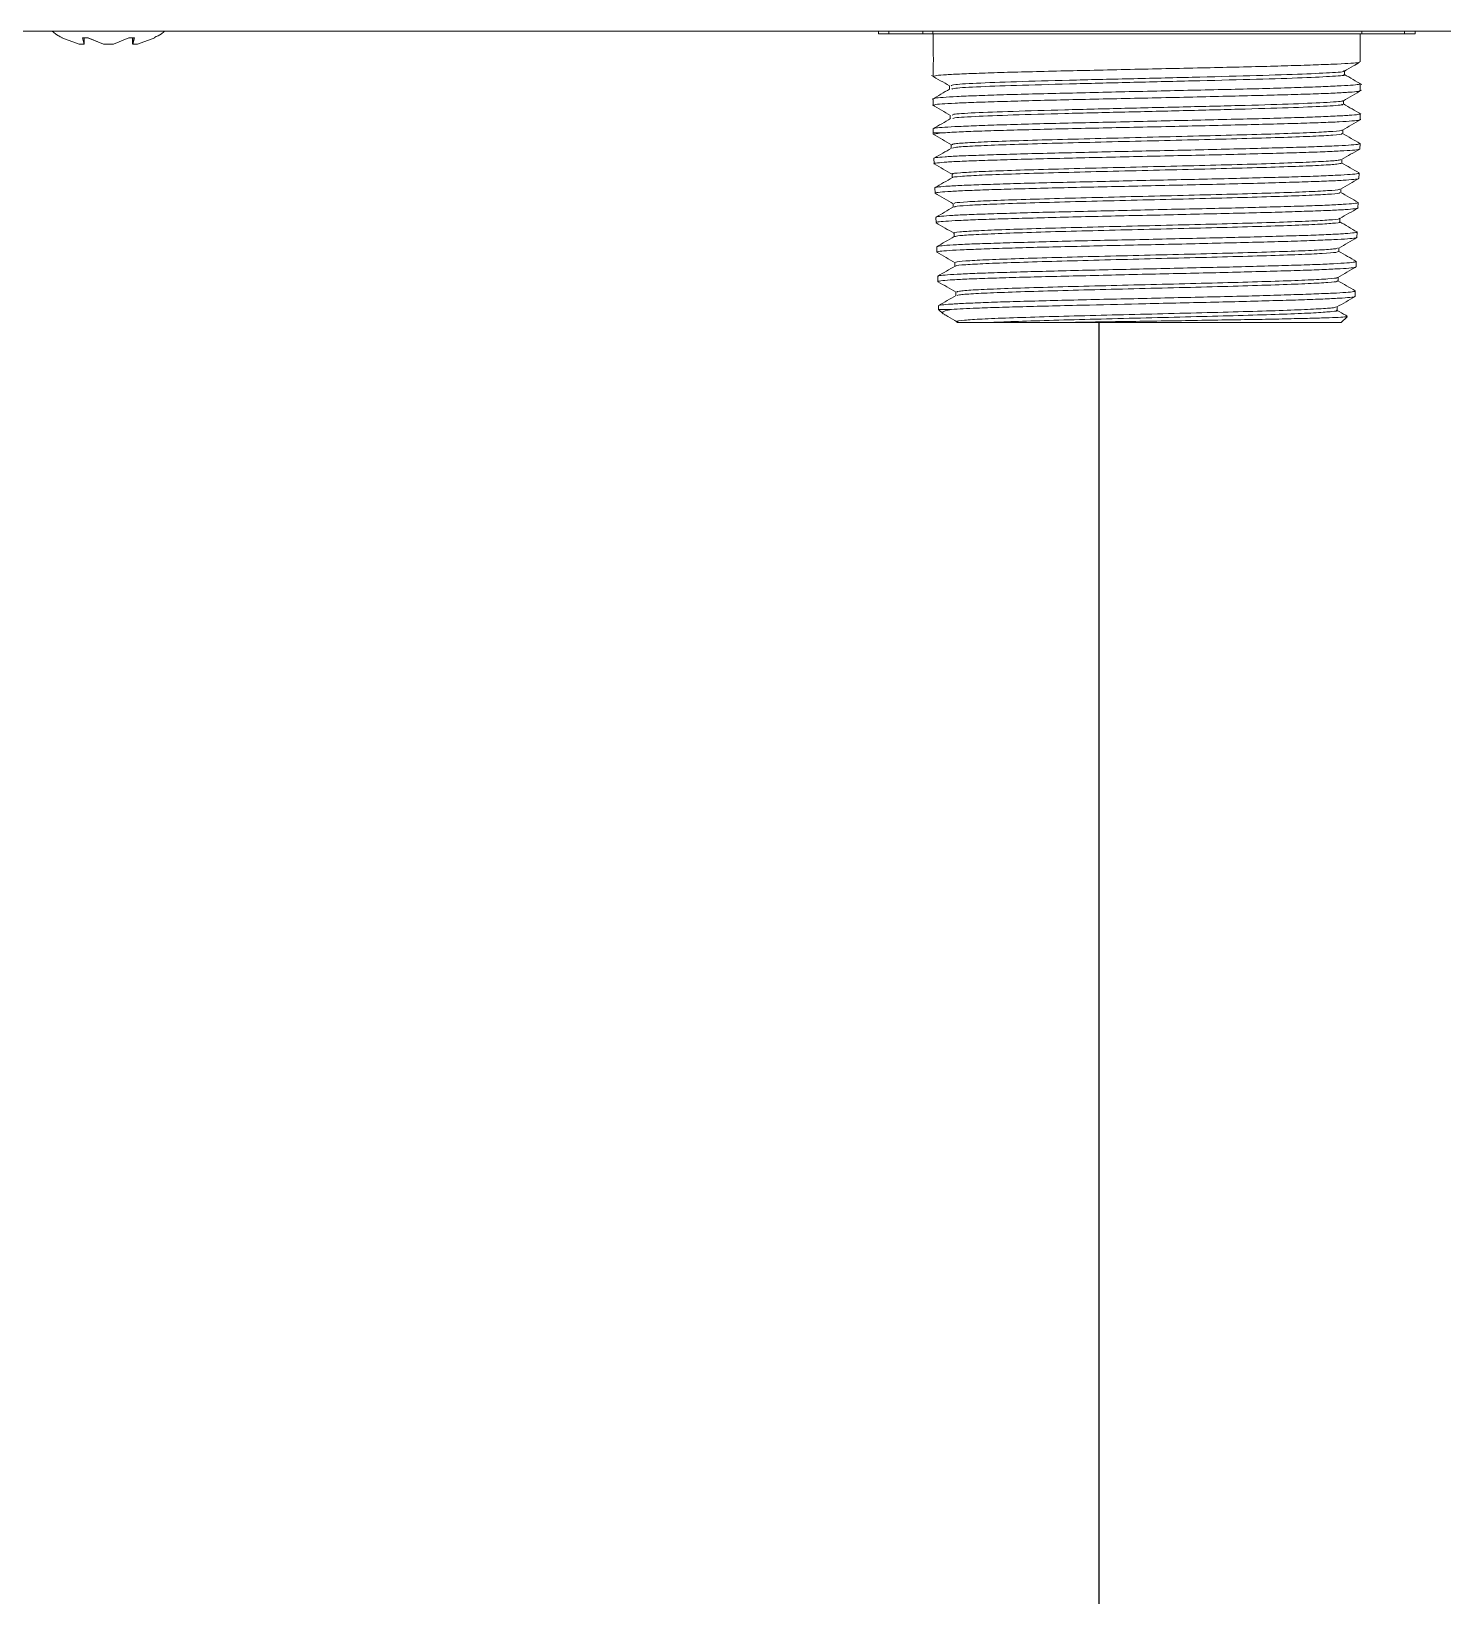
# Model space of a CAD drawing. Header units: millimetres. Extents: x -265298 to 39086, y 16803 to 136893.
# Drawn here: x -96728.7 to -96470.6, y 73865.3 to 74151.4 of the extents above; entities that cross this region are included whole.
import ezdxf
from ezdxf.lldxf.tags import DXFTag

# ---------------------------------------------------------------- set-up
doc = ezdxf.new("R2010")
doc.units = ezdxf.units.MM
doc.header["$LTSCALE"] = 25
doc.layers.add('schedules_symbols_notes$0$M-EQUIPMENT', color=3, linetype='Continuous')
doc.layers.add('schedules_symbols_notes$0$P-NGAS', color=2, linetype='schedules_symbols_notes$0$NAT_GAS')
doc.styles.add('schedules_symbols_notes$0$Standard', font='arial.ttf')
tags = doc.linetypes.add('schedules_symbols_notes$0$NAT_GAS', pattern='A,2,-0.1,["G",schedules_symbols_notes$0$Standard,S=0.08,R=0,X=0,Y=-0.04],-0.2', length=2.3).pattern_tags.tags
tags[6] = DXFTag(74, 10)

# ---------------------------------------------------------------- blocks, each defined once
blk = doc.blocks.new('schedules_symbols_notes$0$b')
at = {"linetype": 'ByBlock', "lineweight": 15}
for p, q in [((307.579, 8300.51), (354.534, 8300.51)), ((324.871, 8300.463), (324.872, 8300.463)), ((324.995, 8300.416), (324.872, 8300.463)), ((324.872, 8300.463), (324.996, 8300.416)), ((325.031, 8300.416), (325.02, 8300.463)), ((325.02, 8300.463), (325.061, 8300.463)), ((325.031, 8300.463), (325.031, 8300.416)), ((325.17, 8300.416), (325.058, 8300.463)), ((325.061, 8300.463), (325.172, 8300.416)), ((325.242, 8300.416), (325.354, 8300.463)), ((325.354, 8300.463), (325.395, 8300.463)), ((325.38, 8300.463), (325.38, 8300.416)), ((325.395, 8300.463), (325.382, 8300.416)), ((325.382, 8300.463), (325.382, 8300.416)), ((325.416, 8300.416), (325.54, 8300.463)), ((325.54, 8300.463), (325.54, 8300.463)), ((330.751, 8300.492), (330.751, 8300.51)), ((330.825, 8300.492), (330.751, 8300.492)), ((330.825, 8300.51), (330.825, 8300.492)), ((331.069, 8300.492), (330.825, 8300.492)), ((331.069, 8300.492), (331.069, 8300.51)), ((331.142, 8300.492), (331.069, 8300.492)), ((331.142, 8300.51), (331.142, 8300.492)), ((331.142, 8300.492), (334.231, 8300.492)), ((331.144, 8300.492), (331.144, 8300.34)), ((334.22, 8300.29), (334.22, 8300.492)), ((334.231, 8300.51), (334.231, 8300.492)), ((334.539, 8300.492), (334.231, 8300.492)), ((334.539, 8300.492), (334.539, 8300.51)), ((334.614, 8300.492), (334.539, 8300.492)), ((334.614, 8300.51), (334.614, 8300.492)), ((324.996, 8300.416), (325.031, 8300.416)), ((325.172, 8300.416), (325.242, 8300.416)), ((325.38, 8300.416), (325.382, 8300.423)), ((325.382, 8300.416), (325.416, 8300.416)), ((331.144, 8300.272), (331.144, 8300.185)), ((331.148, 8300.293), (331.148, 8300.319)), ((334.106, 8300.197), (334.106, 8300.223)), ((331.262, 8300.118), (331.262, 8300.092)), ((334.22, 8300.081), (334.22, 8300.132)), ((331.144, 8300.024), (331.144, 8299.977)), ((334.1, 8299.985), (334.1, 8300.011)), ((331.268, 8299.906), (331.268, 8299.88)), ((334.22, 8299.916), (334.216, 8299.917)), ((334.22, 8299.873), (334.22, 8299.916)), ((331.144, 8299.808), (331.144, 8299.778)), ((331.144, 8299.778), (331.145, 8299.768)), ((331.205, 8299.778), (331.144, 8299.778)), ((331.151, 8299.768), (331.205, 8299.778)), ((334.093, 8299.773), (334.093, 8299.799)), ((331.275, 8299.693), (331.275, 8299.668)), ((334.216, 8299.662), (334.218, 8299.701)), ((331.15, 8299.595), (331.151, 8299.556)), ((334.086, 8299.561), (334.086, 8299.587)), ((331.281, 8299.481), (331.281, 8299.455)), ((334.21, 8299.45), (334.211, 8299.489)), ((331.157, 8299.383), (331.158, 8299.344)), ((334.08, 8299.348), (334.08, 8299.374)), ((331.288, 8299.269), (331.288, 8299.243)), ((334.203, 8299.238), (334.204, 8299.276)), ((331.163, 8299.17), (331.165, 8299.132)), ((334.073, 8299.136), (334.073, 8299.162)), ((331.295, 8299.057), (331.295, 8299.031)), ((334.196, 8299.025), (334.198, 8299.064)), ((331.17, 8298.958), (331.171, 8298.919)), ((334.066, 8298.924), (334.066, 8298.95)), ((331.177, 8298.746), (331.178, 8298.707)), ((331.301, 8298.844), (331.301, 8298.819)), ((334.19, 8298.813), (334.191, 8298.852)), ((331.308, 8298.632), (331.308, 8298.606)), ((334.06, 8298.712), (334.06, 8298.738)), ((334.183, 8298.601), (334.184, 8298.64)), ((331.183, 8298.534), (331.184, 8298.507)), ((334.053, 8298.5), (334.053, 8298.525)), ((331.184, 8298.507), (331.217, 8298.475)), ((331.184, 8298.507), (331.276, 8298.507)), ((332.022, 8298.412), (334.082, 8298.412)), ((334.082, 8298.412), (334.126, 8298.454))]:
    blk.add_line(p, q, dxfattribs=at)
for centre, major_axis, start_param, end_param in [((332.682, 8299.496), (1.533, -0.863), 3.218146, 3.285821), ((332.682, 8301.117), (1.533, 0.863), 2.997364, 3.065039)]:
    blk.add_ellipse(centre, major_axis=major_axis, ratio=0.136294, start_param=start_param, end_param=end_param, dxfattribs=at)
for points, knots in [([(324.802, 8300.51), (324.817, 8300.497), (324.838, 8300.479), (324.864, 8300.469), (324.873, 8300.465)], [0, 0, 0, 0, 0.671292, 1, 1, 1, 1]), ([(325.538, 8300.466), (325.556, 8300.473), (325.582, 8300.484), (325.604, 8300.503), (325.611, 8300.51)], [0, 0, 0, 0, 0.652464, 1, 1, 1, 1]), ([(334.213, 8300.288), (334.212, 8300.287), (334.21, 8300.284), (334.157, 8300.28), (334.062, 8300.274), (333.924, 8300.269), (333.753, 8300.263), (333.55, 8300.257), (333.324, 8300.252), (333.078, 8300.246), (332.823, 8300.241), (332.561, 8300.235), (332.305, 8300.229), (332.058, 8300.224), (331.83, 8300.218), (331.625, 8300.213), (331.452, 8300.207), (331.312, 8300.201), (331.213, 8300.196), (331.153, 8300.19), (331.149, 8300.187), (331.147, 8300.185)], [0, 0, 0, 0, 0.0297345, 0.0833447, 0.1385094, 0.1921195, 0.2472844, 0.3008946, 0.3560594, 0.4096696, 0.4648344, 0.5184445, 0.5736093, 0.6272195, 0.6823844, 0.7359944, 0.7911592, 0.8447695, 0.8999343, 0.9535445, 1, 1, 1, 1]), ([(331.273, 8300.118), (331.277, 8300.121), (331.287, 8300.127), (331.47, 8300.137), (331.772, 8300.148), (332.169, 8300.159), (332.616, 8300.169), (333.071, 8300.18), (333.485, 8300.191), (333.824, 8300.202), (334.034, 8300.212), (334.125, 8300.22), (334.102, 8300.224), (334.1, 8300.224)], [0, 0, 0, 0, 0.081142, 0.1821, 0.283082, 0.384087, 0.485117, 0.58617, 0.687247, 0.788348, 0.889472, 0.990621, 1, 1, 1, 1]), ([(334.105, 8300.223), (334.127, 8300.235), (334.163, 8300.256), (334.2, 8300.277), (334.215, 8300.286)], [0, 0, 0, 0, 0.597026, 1, 1, 1, 1]), ([(331.132, 8300.192), (331.154, 8300.179), (331.197, 8300.154), (331.241, 8300.129), (331.263, 8300.116)], [0, 0, 0, 0, 0.5000121, 1, 1, 1, 1]), ([(331.151, 8300.025), (331.152, 8300.026), (331.156, 8300.029), (331.211, 8300.034), (331.31, 8300.04), (331.449, 8300.046), (331.623, 8300.052), (331.826, 8300.058), (332.055, 8300.063), (332.3, 8300.069), (332.558, 8300.075), (332.818, 8300.081), (333.075, 8300.087), (333.32, 8300.092), (333.548, 8300.098), (333.75, 8300.104), (333.923, 8300.11), (334.059, 8300.116), (334.157, 8300.121), (334.213, 8300.127), (334.215, 8300.13), (334.216, 8300.132)], [0, 0, 0, 0, 0.032026, 0.087199, 0.140818, 0.195992, 0.249611, 0.304785, 0.358403, 0.413577, 0.467196, 0.52237, 0.575989, 0.631162, 0.684781, 0.739955, 0.793574, 0.848747, 0.902366, 0.95754, 1, 1, 1, 1]), ([(331.278, 8300.093), (331.283, 8300.095), (331.293, 8300.101), (331.471, 8300.111), (331.772, 8300.121), (332.169, 8300.132), (332.616, 8300.143), (333.071, 8300.154), (333.485, 8300.164), (333.824, 8300.175), (334.034, 8300.186), (334.125, 8300.193), (334.102, 8300.197), (334.1, 8300.197)], [0, 0, 0, 0, 0.068618, 0.170948, 0.273303, 0.375681, 0.478083, 0.58051, 0.682961, 0.785435, 0.887934, 0.990457, 1, 1, 1, 1]), ([(334.231, 8300.126), (334.21, 8300.138), (334.168, 8300.163), (334.126, 8300.187), (334.105, 8300.199)], [0, 0, 0, 0, 0.500008, 1, 1, 1, 1]), ([(331.263, 8300.093), (331.242, 8300.081), (331.2, 8300.057), (331.158, 8300.032), (331.137, 8300.02)], [0, 0, 0, 0, 0.499988, 1, 1, 1, 1]), ([(334.214, 8300.08), (334.212, 8300.079), (334.206, 8300.076), (334.147, 8300.071), (334.046, 8300.065), (333.904, 8300.059), (333.729, 8300.054), (333.522, 8300.048), (333.294, 8300.043), (333.046, 8300.037), (332.789, 8300.031), (332.528, 8300.026), (332.273, 8300.02), (332.028, 8300.015), (331.803, 8300.009), (331.601, 8300.003), (331.432, 8299.998), (331.296, 8299.992), (331.203, 8299.987), (331.15, 8299.982), (331.149, 8299.978), (331.149, 8299.977)], [0, 0, 0, 0, 0.0367157, 0.0903236, 0.1454859, 0.1990938, 0.2542562, 0.3078642, 0.3630266, 0.4166344, 0.4717969, 0.5254047, 0.5805672, 0.634175, 0.6893374, 0.7429452, 0.7981077, 0.8517155, 0.906878, 0.9604857, 1, 1, 1, 1]), ([(331.285, 8299.906), (331.283, 8299.908), (331.279, 8299.913), (331.429, 8299.923), (331.704, 8299.933), (332.084, 8299.944), (332.522, 8299.955), (332.977, 8299.966), (333.402, 8299.976), (333.758, 8299.987), (333.994, 8299.998), (334.105, 8300.006), (334.09, 8300.01), (334.088, 8300.01)], [0, 0, 0, 0, 0.06085, 0.163224, 0.265623, 0.368045, 0.470492, 0.572964, 0.675459, 0.777979, 0.880523, 0.983091, 1, 1, 1, 1]), ([(331.287, 8299.881), (331.286, 8299.882), (331.283, 8299.887), (331.43, 8299.896), (331.704, 8299.907), (332.084, 8299.918), (332.522, 8299.928), (332.977, 8299.939), (333.402, 8299.95), (333.758, 8299.961), (333.996, 8299.971), (334.107, 8299.98), (334.089, 8299.984), (334.085, 8299.985)], [0, 0, 0, 0, 0.047266, 0.149591, 0.251939, 0.354312, 0.456709, 0.55913, 0.661576, 0.764046, 0.86654, 0.969058, 1, 1, 1, 1]), ([(334.098, 8300.01), (334.12, 8300.023), (334.164, 8300.048), (334.207, 8300.073), (334.229, 8300.086)], [0, 0, 0, 0, 0.499987, 1, 1, 1, 1]), ([(334.224, 8299.914), (334.203, 8299.926), (334.161, 8299.95), (334.119, 8299.975), (334.098, 8299.987)], [0, 0, 0, 0, 0.5000091, 1, 1, 1, 1]), ([(331.139, 8299.98), (331.16, 8299.967), (331.204, 8299.942), (331.248, 8299.917), (331.269, 8299.904)], [0, 0, 0, 0, 0.500012, 1, 1, 1, 1]), ([(331.269, 8299.881), (331.249, 8299.868), (331.207, 8299.844), (331.165, 8299.82), (331.144, 8299.808)], [0, 0, 0, 0, 0.499981, 1, 1, 1, 1]), ([(331.151, 8299.809), (331.151, 8299.81), (331.153, 8299.813), (331.202, 8299.818), (331.295, 8299.823), (331.429, 8299.829), (331.6, 8299.835), (331.799, 8299.841), (332.026, 8299.847), (332.269, 8299.852), (332.526, 8299.858), (332.785, 8299.864), (333.044, 8299.87), (333.29, 8299.876), (333.521, 8299.881), (333.726, 8299.887), (333.903, 8299.893), (334.044, 8299.899), (334.147, 8299.905), (334.21, 8299.91), (334.216, 8299.914), (334.218, 8299.916)], [0, 0, 0, 0, 0.0252534, 0.0804273, 0.1340463, 0.1892202, 0.2428391, 0.2980131, 0.351632, 0.4068059, 0.4604248, 0.5155987, 0.5692177, 0.6243915, 0.6780105, 0.7331843, 0.7868034, 0.8419773, 0.8955962, 0.9507701, 1, 1, 1, 1]), ([(334.214, 8299.872), (334.213, 8299.871), (334.213, 8299.868), (334.166, 8299.864), (334.074, 8299.858), (333.942, 8299.852), (333.773, 8299.847), (333.575, 8299.841), (333.349, 8299.836), (333.107, 8299.83), (332.85, 8299.824), (332.591, 8299.819), (332.332, 8299.813), (332.086, 8299.808), (331.854, 8299.802), (331.647, 8299.796), (331.469, 8299.791), (331.31, 8299.785), (331.243, 8299.78), (331.205, 8299.778)], [0, 0, 0, 0, 0.025291, 0.085971, 0.14494, 0.20562, 0.264589, 0.325268, 0.384238, 0.444917, 0.503887, 0.564566, 0.623535, 0.684215, 0.743184, 0.803864, 0.862833, 0.923513, 1, 1, 1, 1]), ([(334.092, 8299.798), (334.113, 8299.811), (334.157, 8299.836), (334.201, 8299.861), (334.223, 8299.874)], [0, 0, 0, 0, 0.499993, 1, 1, 1, 1]), ([(331.145, 8299.768), (331.167, 8299.755), (331.211, 8299.73), (331.254, 8299.705), (331.276, 8299.692)], [0, 0, 0, 0, 0.500018, 1, 1, 1, 1]), ([(331.28, 8299.693), (331.283, 8299.696), (331.291, 8299.701), (331.399, 8299.708), (331.576, 8299.716), (331.819, 8299.724), (332.109, 8299.732), (332.432, 8299.74), (332.769, 8299.749), (333.102, 8299.757), (333.411, 8299.765), (333.678, 8299.773), (333.892, 8299.781), (334.03, 8299.789), (334.094, 8299.795), (334.087, 8299.798), (334.086, 8299.798)], [0, 0, 0, 0, 0.065245, 0.142027, 0.218821, 0.29563, 0.372452, 0.449288, 0.526137, 0.603, 0.679877, 0.756767, 0.833672, 0.910589, 0.987521, 1, 1, 1, 1]), ([(331.284, 8299.668), (331.288, 8299.67), (331.296, 8299.675), (331.399, 8299.682), (331.576, 8299.69), (331.819, 8299.698), (332.109, 8299.706), (332.432, 8299.714), (332.769, 8299.722), (333.102, 8299.73), (333.411, 8299.738), (333.678, 8299.746), (333.891, 8299.754), (334.031, 8299.762), (334.096, 8299.768), (334.086, 8299.772), (334.084, 8299.773)], [0, 0, 0, 0, 0.0527702, 0.1294141, 0.2060717, 0.2827429, 0.3594278, 0.4361264, 0.5128386, 0.5895644, 0.6663037, 0.7430568, 0.8198235, 0.8966039, 0.9733978, 1, 1, 1, 1]), ([(334.217, 8299.702), (334.196, 8299.714), (334.155, 8299.738), (334.113, 8299.762), (334.092, 8299.774)], [0, 0, 0, 0, 0.500017, 1, 1, 1, 1]), ([(331.153, 8299.556), (331.152, 8299.556), (331.145, 8299.558), (331.172, 8299.562), (331.236, 8299.568), (331.345, 8299.574), (331.492, 8299.579), (331.671, 8299.585), (331.882, 8299.591), (332.112, 8299.596), (332.362, 8299.602), (332.618, 8299.608), (332.878, 8299.614), (333.131, 8299.619), (333.373, 8299.625), (333.593, 8299.631), (333.79, 8299.636), (333.953, 8299.642), (334.083, 8299.648), (334.169, 8299.653), (334.214, 8299.658), (334.212, 8299.661), (334.211, 8299.662)], [0, 0, 0, 0, 0.003177, 0.05758, 0.110463, 0.164878, 0.217773, 0.272202, 0.325109, 0.379549, 0.43247, 0.486924, 0.539855, 0.594321, 0.647265, 0.701745, 0.754701, 0.809192, 0.862161, 0.916665, 0.969646, 1, 1, 1, 1]), ([(331.276, 8299.668), (331.255, 8299.656), (331.213, 8299.632), (331.171, 8299.608), (331.15, 8299.596)], [0, 0, 0, 0, 0.499986, 1, 1, 1, 1]), ([(334.213, 8299.701), (334.213, 8299.7), (334.212, 8299.696), (334.161, 8299.691), (334.068, 8299.686), (333.934, 8299.68), (333.764, 8299.674), (333.566, 8299.669), (333.34, 8299.663), (333.097, 8299.657), (332.841, 8299.651), (332.582, 8299.646), (332.324, 8299.64), (332.079, 8299.634), (331.848, 8299.629), (331.644, 8299.623), (331.467, 8299.617), (331.326, 8299.612), (331.223, 8299.606), (331.161, 8299.6), (331.155, 8299.597), (331.152, 8299.595)], [0, 0, 0, 0, 0.036972, 0.091513, 0.144505, 0.199034, 0.252013, 0.306529, 0.359496, 0.414, 0.466955, 0.521446, 0.574388, 0.628866, 0.681796, 0.736262, 0.78918, 0.843632, 0.896538, 0.950979, 1, 1, 1, 1]), ([(334.085, 8299.586), (334.107, 8299.598), (334.15, 8299.624), (334.194, 8299.649), (334.216, 8299.661)], [0, 0, 0, 0, 0.499987, 1, 1, 1, 1]), ([(331.152, 8299.555), (331.174, 8299.543), (331.217, 8299.518), (331.261, 8299.492), (331.283, 8299.48)], [0, 0, 0, 0, 0.500018, 1, 1, 1, 1]), ([(331.285, 8299.456), (331.285, 8299.456), (331.277, 8299.459), (331.335, 8299.465), (331.464, 8299.473), (331.67, 8299.481), (331.931, 8299.489), (332.235, 8299.497), (332.564, 8299.505), (332.9, 8299.513), (333.224, 8299.521), (333.518, 8299.529), (333.764, 8299.537), (333.948, 8299.545), (334.066, 8299.553), (334.078, 8299.558), (334.085, 8299.561)], [0, 0, 0, 0, 0.004651, 0.081408, 0.15818, 0.234964, 0.311763, 0.388575, 0.465401, 0.542241, 0.619094, 0.695962, 0.772842, 0.849737, 0.926646, 1, 1, 1, 1]), ([(331.289, 8299.481), (331.287, 8299.482), (331.275, 8299.485), (331.334, 8299.491), (331.464, 8299.499), (331.67, 8299.507), (331.931, 8299.515), (332.235, 8299.523), (332.564, 8299.531), (332.9, 8299.539), (333.224, 8299.547), (333.517, 8299.555), (333.764, 8299.564), (333.948, 8299.572), (334.06, 8299.579), (334.073, 8299.584), (334.078, 8299.586)], [0, 0, 0, 0, 0.018617, 0.095361, 0.17212, 0.248892, 0.325677, 0.402477, 0.47929, 0.556117, 0.632958, 0.709812, 0.78668, 0.863562, 0.940458, 1, 1, 1, 1]), ([(334.211, 8299.49), (334.19, 8299.502), (334.148, 8299.526), (334.107, 8299.55), (334.086, 8299.561)], [0, 0, 0, 0, 0.504623, 1, 1, 1, 1]), ([(334.205, 8299.489), (334.207, 8299.488), (334.21, 8299.485), (334.17, 8299.48), (334.087, 8299.475), (333.962, 8299.469), (333.802, 8299.463), (333.609, 8299.458), (333.391, 8299.452), (333.151, 8299.446), (332.9, 8299.441), (332.641, 8299.435), (332.385, 8299.429), (332.136, 8299.423), (331.904, 8299.418), (331.692, 8299.412), (331.51, 8299.406), (331.361, 8299.401), (331.249, 8299.395), (331.181, 8299.389), (331.152, 8299.385), (331.159, 8299.383), (331.159, 8299.383)], [0, 0, 0, 0, 0.0253603, 0.0783618, 0.1329012, 0.1858892, 0.2404147, 0.2933916, 0.3479057, 0.4008692, 0.4553693, 0.5083214, 0.56281, 0.615749, 0.670224, 0.7231513, 0.7776142, 0.8305289, 0.8849788, 0.9378812, 0.9923184, 1, 1, 1, 1]), ([(331.283, 8299.456), (331.262, 8299.444), (331.22, 8299.42), (331.178, 8299.396), (331.157, 8299.384)], [0, 0, 0, 0, 0.4999886, 1, 1, 1, 1]), ([(331.163, 8299.344), (331.161, 8299.345), (331.156, 8299.347), (331.19, 8299.351), (331.265, 8299.357), (331.384, 8299.363), (331.538, 8299.369), (331.726, 8299.374), (331.939, 8299.38), (332.176, 8299.386), (332.425, 8299.391), (332.683, 8299.397), (332.94, 8299.403), (333.191, 8299.408), (333.426, 8299.414), (333.641, 8299.42), (333.828, 8299.426), (333.984, 8299.431), (334.102, 8299.437), (334.178, 8299.443), (334.212, 8299.447), (334.206, 8299.449), (334.205, 8299.45)], [0, 0, 0, 0, 0.01724, 0.070119, 0.124531, 0.177422, 0.231846, 0.28475, 0.339187, 0.392103, 0.446552, 0.499481, 0.553943, 0.606884, 0.661359, 0.714312, 0.768799, 0.821764, 0.876266, 0.929243, 0.983755, 1, 1, 1, 1]), ([(334.078, 8299.374), (334.1, 8299.386), (334.144, 8299.411), (334.188, 8299.437), (334.209, 8299.449)], [0, 0, 0, 0, 0.499981, 1, 1, 1, 1]), ([(331.158, 8299.343), (331.18, 8299.331), (331.224, 8299.305), (331.268, 8299.28), (331.289, 8299.267)], [0, 0, 0, 0, 0.500006, 1, 1, 1, 1]), ([(331.297, 8299.269), (331.297, 8299.271), (331.295, 8299.275), (331.382, 8299.282), (331.543, 8299.29), (331.77, 8299.298), (332.049, 8299.306), (332.363, 8299.314), (332.696, 8299.322), (333.028, 8299.33), (333.341, 8299.338), (333.616, 8299.346), (333.84, 8299.354), (333.994, 8299.362), (334.072, 8299.369), (334.07, 8299.373), (334.069, 8299.374)], [0, 0, 0, 0, 0.04892, 0.125664, 0.202421, 0.279192, 0.355977, 0.432776, 0.509589, 0.586416, 0.663256, 0.74011, 0.816979, 0.893861, 0.970757, 1, 1, 1, 1]), ([(331.299, 8299.244), (331.299, 8299.245), (331.299, 8299.249), (331.383, 8299.256), (331.542, 8299.264), (331.77, 8299.272), (332.049, 8299.28), (332.363, 8299.288), (332.696, 8299.296), (333.028, 8299.304), (333.341, 8299.312), (333.616, 8299.32), (333.84, 8299.328), (333.994, 8299.336), (334.075, 8299.343), (334.071, 8299.347), (334.07, 8299.348)], [0, 0, 0, 0, 0.035193, 0.111929, 0.188679, 0.265442, 0.34222, 0.419011, 0.495816, 0.572635, 0.649467, 0.726314, 0.803175, 0.880049, 0.956937, 1, 1, 1, 1]), ([(334.204, 8299.277), (334.183, 8299.29), (334.141, 8299.314), (334.099, 8299.338), (334.078, 8299.35)], [0, 0, 0, 0, 0.500006, 1, 1, 1, 1]), ([(331.289, 8299.244), (331.268, 8299.232), (331.227, 8299.208), (331.185, 8299.183), (331.164, 8299.171)], [0, 0, 0, 0, 0.499985, 1, 1, 1, 1]), ([(334.201, 8299.277), (334.202, 8299.276), (334.208, 8299.274), (334.176, 8299.27), (334.104, 8299.264), (333.989, 8299.258), (333.836, 8299.252), (333.652, 8299.247), (333.439, 8299.241), (333.207, 8299.235), (332.957, 8299.23), (332.702, 8299.224), (332.444, 8299.218), (332.195, 8299.212), (331.958, 8299.207), (331.743, 8299.201), (331.554, 8299.195), (331.398, 8299.19), (331.277, 8299.184), (331.199, 8299.178), (331.162, 8299.174), (331.167, 8299.171), (331.169, 8299.17)], [0, 0, 0, 0, 0.012213, 0.06676, 0.119757, 0.174292, 0.227276, 0.281799, 0.33477, 0.389279, 0.442239, 0.496736, 0.549683, 0.604166, 0.657102, 0.711573, 0.764495, 0.818952, 0.871863, 0.926309, 0.979206, 1, 1, 1, 1]), ([(331.17, 8299.132), (331.169, 8299.133), (331.167, 8299.136), (331.211, 8299.141), (331.297, 8299.146), (331.424, 8299.152), (331.587, 8299.158), (331.78, 8299.163), (332, 8299.169), (332.238, 8299.175), (332.49, 8299.181), (332.746, 8299.186), (333.002, 8299.192), (333.247, 8299.198), (333.479, 8299.203), (333.685, 8299.209), (333.865, 8299.215), (334.01, 8299.22), (334.119, 8299.226), (334.183, 8299.232), (334.209, 8299.236), (334.202, 8299.238), (334.202, 8299.238)], [0, 0, 0, 0, 0.029792, 0.084197, 0.137083, 0.191501, 0.244399, 0.298831, 0.35174, 0.406184, 0.459107, 0.513564, 0.566499, 0.620968, 0.673915, 0.728398, 0.781358, 0.835852, 0.888825, 0.943333, 0.996317, 1, 1, 1, 1]), ([(334.072, 8299.161), (334.094, 8299.174), (334.137, 8299.199), (334.181, 8299.224), (334.203, 8299.237)], [0, 0, 0, 0, 0.499983, 1, 1, 1, 1]), ([(331.165, 8299.131), (331.187, 8299.118), (331.23, 8299.093), (331.273, 8299.068), (331.295, 8299.056)], [0, 0, 0, 0, 0.504858, 1, 1, 1, 1]), ([(331.296, 8299.057), (331.295, 8299.057), (331.282, 8299.059), (331.329, 8299.065), (331.44, 8299.073), (331.63, 8299.081), (331.878, 8299.089), (332.171, 8299.097), (332.494, 8299.105), (332.827, 8299.113), (333.152, 8299.121), (333.45, 8299.129), (333.705, 8299.137), (333.905, 8299.145), (334.028, 8299.153), (334.081, 8299.159), (334.069, 8299.162), (334.068, 8299.163)], [0, 0, 0, 0, 0.002364, 0.078055, 0.153759, 0.229477, 0.305209, 0.380955, 0.456714, 0.532487, 0.608273, 0.684074, 0.759888, 0.835715, 0.911557, 0.987412, 1, 1, 1, 1]), ([(331.3, 8299.031), (331.308, 8299.034), (331.324, 8299.039), (331.443, 8299.046), (331.63, 8299.054), (331.878, 8299.063), (332.171, 8299.071), (332.494, 8299.079), (332.827, 8299.087), (333.152, 8299.095), (333.45, 8299.103), (333.705, 8299.111), (333.905, 8299.119), (334.028, 8299.127), (334.081, 8299.133), (334.069, 8299.136), (334.068, 8299.136)], [0, 0, 0, 0, 0.066151, 0.14283, 0.219523, 0.296229, 0.37295, 0.449684, 0.526432, 0.603194, 0.67997, 0.75676, 0.833563, 0.910381, 0.987212, 1, 1, 1, 1]), ([(334.197, 8299.065), (334.176, 8299.077), (334.135, 8299.101), (334.093, 8299.126), (334.072, 8299.138)], [0, 0, 0, 0, 0.500017, 1, 1, 1, 1]), ([(331.296, 8299.031), (331.275, 8299.019), (331.233, 8298.995), (331.191, 8298.971), (331.17, 8298.959)], [0, 0, 0, 0, 0.499986, 1, 1, 1, 1]), ([(334.197, 8299.064), (334.197, 8299.064), (334.205, 8299.062), (334.179, 8299.059), (334.119, 8299.053), (334.012, 8299.047), (333.87, 8299.041), (333.692, 8299.036), (333.488, 8299.03), (333.258, 8299.024), (333.015, 8299.019), (332.759, 8299.013), (332.504, 8299.007), (332.252, 8299.002), (332.014, 8298.996), (331.793, 8298.99), (331.6, 8298.984), (331.435, 8298.979), (331.307, 8298.973), (331.219, 8298.967), (331.173, 8298.962), (331.175, 8298.959), (331.175, 8298.958)], [0, 0, 0, 0, 0.000637, 0.053641, 0.108183, 0.161173, 0.215701, 0.26868, 0.323197, 0.376163, 0.430666, 0.483619, 0.538109, 0.591051, 0.645529, 0.698457, 0.752922, 0.805838, 0.860291, 0.913194, 0.967633, 1, 1, 1, 1]), ([(331.175, 8298.919), (331.176, 8298.921), (331.179, 8298.924), (331.235, 8298.93), (331.331, 8298.935), (331.467, 8298.941), (331.636, 8298.947), (331.837, 8298.953), (332.059, 8298.958), (332.302, 8298.964), (332.553, 8298.97), (332.81, 8298.975), (333.062, 8298.981), (333.305, 8298.987), (333.528, 8298.992), (333.729, 8298.998), (333.899, 8299.004), (334.036, 8299.01), (334.132, 8299.015), (334.188, 8299.021), (334.192, 8299.024), (334.193, 8299.026)], [0, 0, 0, 0, 0.04386, 0.09674, 0.151152, 0.204044, 0.258468, 0.311373, 0.365811, 0.418727, 0.473177, 0.526106, 0.58057, 0.633511, 0.687987, 0.740941, 0.79543, 0.848397, 0.902898, 0.955877, 1, 1, 1, 1]), ([(334.065, 8298.949), (334.087, 8298.962), (334.131, 8298.987), (334.174, 8299.012), (334.196, 8299.025)], [0, 0, 0, 0, 0.499972, 1, 1, 1, 1]), ([(331.172, 8298.919), (331.193, 8298.906), (331.237, 8298.881), (331.281, 8298.856), (331.303, 8298.843)], [0, 0, 0, 0, 0.500001, 1, 1, 1, 1]), ([(331.311, 8298.844), (331.309, 8298.846), (331.301, 8298.849), (331.37, 8298.856), (331.512, 8298.864), (331.726, 8298.872), (331.992, 8298.88), (332.297, 8298.888), (332.624, 8298.896), (332.955, 8298.904), (333.27, 8298.912), (333.552, 8298.92), (333.786, 8298.928), (333.954, 8298.936), (334.049, 8298.943), (334.054, 8298.948), (334.056, 8298.949)], [0, 0, 0, 0, 0.032385, 0.109104, 0.185837, 0.262584, 0.339345, 0.41612, 0.492908, 0.569711, 0.646527, 0.723358, 0.800202, 0.87706, 0.953932, 1, 1, 1, 1]), ([(331.31, 8298.819), (331.309, 8298.82), (331.303, 8298.823), (331.371, 8298.829), (331.512, 8298.837), (331.726, 8298.845), (331.992, 8298.853), (332.297, 8298.861), (332.624, 8298.87), (332.955, 8298.878), (333.27, 8298.886), (333.552, 8298.894), (333.786, 8298.902), (333.955, 8298.91), (334.053, 8298.917), (334.058, 8298.922), (334.06, 8298.924)], [0, 0, 0, 0, 0.017855, 0.094658, 0.171474, 0.248305, 0.325149, 0.402007, 0.478879, 0.555765, 0.632665, 0.709579, 0.786507, 0.863449, 0.940405, 1, 1, 1, 1]), ([(334.191, 8298.853), (334.17, 8298.865), (334.128, 8298.889), (334.086, 8298.913), (334.065, 8298.925)], [0, 0, 0, 0, 0.500012, 1, 1, 1, 1]), ([(331.179, 8298.707), (331.178, 8298.707), (331.171, 8298.709), (331.197, 8298.713), (331.258, 8298.719), (331.367, 8298.725), (331.51, 8298.73), (331.688, 8298.736), (331.893, 8298.742), (332.121, 8298.747), (332.364, 8298.753), (332.618, 8298.759), (332.872, 8298.765), (333.122, 8298.77), (333.358, 8298.776), (333.577, 8298.782), (333.769, 8298.787), (333.931, 8298.793), (334.057, 8298.799), (334.143, 8298.804), (334.187, 8298.809), (334.185, 8298.812), (334.185, 8298.813)], [0, 0, 0, 0, 0.002, 0.055241, 0.110048, 0.163289, 0.218095, 0.270995, 0.325429, 0.378343, 0.43279, 0.485716, 0.540176, 0.593114, 0.647587, 0.700538, 0.755024, 0.807987, 0.862485, 0.915462, 0.969974, 1, 1, 1, 1]), ([(331.303, 8298.819), (331.282, 8298.807), (331.24, 8298.783), (331.198, 8298.759), (331.177, 8298.747)], [0, 0, 0, 0, 0.499987, 1, 1, 1, 1]), ([(334.187, 8298.852), (334.186, 8298.851), (334.184, 8298.847), (334.129, 8298.842), (334.035, 8298.836), (333.9, 8298.83), (333.732, 8298.825), (333.532, 8298.819), (333.311, 8298.813), (333.069, 8298.808), (332.819, 8298.802), (332.562, 8298.796), (332.312, 8298.791), (332.069, 8298.785), (331.847, 8298.779), (331.646, 8298.773), (331.476, 8298.768), (331.339, 8298.762), (331.243, 8298.756), (331.185, 8298.751), (331.181, 8298.748), (331.18, 8298.746)], [0, 0, 0, 0, 0.042073, 0.095071, 0.149606, 0.202592, 0.257116, 0.310089, 0.364598, 0.41756, 0.472058, 0.525005, 0.579489, 0.632426, 0.686898, 0.739821, 0.794279, 0.84719, 0.901636, 0.954535, 1, 1, 1, 1]), ([(334.059, 8298.737), (334.08, 8298.749), (334.124, 8298.775), (334.168, 8298.8), (334.189, 8298.813)], [0, 0, 0, 0, 0.499998, 1, 1, 1, 1]), ([(331.178, 8298.706), (331.2, 8298.694), (331.244, 8298.669), (331.287, 8298.643), (331.309, 8298.631)], [0, 0, 0, 0, 0.500002, 1, 1, 1, 1]), ([(334.179, 8298.64), (334.18, 8298.639), (334.182, 8298.636), (334.139, 8298.631), (334.054, 8298.625), (333.929, 8298.62), (333.768, 8298.614), (333.577, 8298.608), (333.36, 8298.602), (333.125, 8298.597), (332.875, 8298.591), (332.622, 8298.585), (332.369, 8298.58), (332.127, 8298.574), (331.899, 8298.568), (331.694, 8298.563), (331.517, 8298.557), (331.374, 8298.551), (331.266, 8298.545), (331.204, 8298.54), (331.177, 8298.536), (331.184, 8298.534), (331.185, 8298.534)], [0, 0, 0, 0, 0.028946, 0.083492, 0.136487, 0.19102, 0.244003, 0.298523, 0.351493, 0.406001, 0.458958, 0.513451, 0.566397, 0.620879, 0.673811, 0.728279, 0.781199, 0.835655, 0.888562, 0.943004, 0.995899, 1, 1, 1, 1]), ([(331.314, 8298.632), (331.317, 8298.634), (331.322, 8298.639), (331.423, 8298.647), (331.594, 8298.655), (331.828, 8298.663), (332.11, 8298.671), (332.425, 8298.679), (332.754, 8298.687), (333.079, 8298.695), (333.382, 8298.703), (333.645, 8298.711), (333.856, 8298.719), (333.994, 8298.727), (334.059, 8298.733), (334.053, 8298.736), (334.052, 8298.737)], [0, 0, 0, 0, 0.06218, 0.138934, 0.215701, 0.292483, 0.369278, 0.446088, 0.522912, 0.59975, 0.676601, 0.753467, 0.830347, 0.907241, 0.984149, 1, 1, 1, 1]), ([(331.318, 8298.607), (331.321, 8298.609), (331.327, 8298.613), (331.424, 8298.62), (331.594, 8298.628), (331.828, 8298.636), (332.11, 8298.644), (332.425, 8298.652), (332.754, 8298.66), (333.079, 8298.668), (333.382, 8298.676), (333.645, 8298.685), (333.856, 8298.693), (333.995, 8298.701), (334.061, 8298.707), (334.053, 8298.711), (334.051, 8298.712)], [0, 0, 0, 0, 0.04874, 0.125476, 0.202227, 0.278991, 0.35577, 0.432562, 0.509369, 0.58619, 0.663024, 0.739873, 0.816736, 0.893613, 0.970504, 1, 1, 1, 1]), ([(334.184, 8298.641), (334.163, 8298.653), (334.121, 8298.677), (334.079, 8298.701), (334.058, 8298.713)], [0, 0, 0, 0, 0.500015, 1, 1, 1, 1]), ([(331.309, 8298.607), (331.288, 8298.595), (331.246, 8298.571), (331.205, 8298.547), (331.184, 8298.535)], [0, 0, 0, 0, 0.499985, 1, 1, 1, 1]), ([(331.276, 8298.507), (331.331, 8298.51), (331.42, 8298.515), (331.618, 8298.522), (331.81, 8298.527), (332.03, 8298.533), (332.316, 8298.54), (332.622, 8298.547), (332.927, 8298.554), (333.172, 8298.559), (333.406, 8298.565), (333.617, 8298.571), (333.803, 8298.576), (333.956, 8298.582), (334.074, 8298.588), (334.149, 8298.593), (334.185, 8298.598), (334.18, 8298.6), (334.178, 8298.601)], [0, 0, 0, 0, 0.095273, 0.154852, 0.216159, 0.275739, 0.337046, 0.435023, 0.494642, 0.55599, 0.61561, 0.676958, 0.736593, 0.797957, 0.857606, 0.918983, 0.978646, 1, 1, 1, 1]), ([(331.325, 8298.419), (331.321, 8298.419), (331.301, 8298.423), (331.358, 8298.429), (331.486, 8298.438), (331.684, 8298.446), (331.937, 8298.454), (332.233, 8298.462), (332.554, 8298.47), (332.882, 8298.478), (333.199, 8298.486), (333.487, 8298.494), (333.73, 8298.502), (333.912, 8298.51), (334.026, 8298.518), (334.04, 8298.522), (334.046, 8298.525)], [0, 0, 0, 0, 0.020507, 0.104221, 0.179937, 0.255668, 0.331412, 0.40717, 0.482943, 0.558729, 0.634529, 0.710343, 0.786171, 0.862013, 0.937868, 1, 1, 1, 1]), ([(334.052, 8298.525), (334.074, 8298.537), (334.117, 8298.562), (334.161, 8298.588), (334.183, 8298.6)], [0, 0, 0, 0, 0.5000025, 1, 1, 1, 1]), ([(331.219, 8298.478), (331.216, 8298.48), (331.201, 8298.49), (331.243, 8298.5), (331.276, 8298.507)], [0, 0, 0, 0, 0.234912, 1, 1, 1, 1]), ([(331.221, 8298.473), (331.231, 8298.468), (331.263, 8298.449), (331.294, 8298.431), (331.316, 8298.418)], [0, 0, 0, 0, 0.3072314, 1, 1, 1, 1]), ([(331.513, 8298.412), (331.504, 8298.412), (331.459, 8298.412), (331.393, 8298.412), (331.316, 8298.412), (331.303, 8298.412), (331.343, 8298.412), (331.354, 8298.412)], [0, 0, 0, 0, 0.049511, 0.248115, 0.446723, 0.847716, 1, 1, 1, 1]), ([(331.513, 8298.412), (331.573, 8298.414), (331.692, 8298.419), (331.942, 8298.427), (332.232, 8298.435), (332.554, 8298.443), (332.882, 8298.451), (333.199, 8298.459), (333.487, 8298.467), (333.729, 8298.475), (333.915, 8298.483), (334.023, 8298.492), (334.066, 8298.497), (334.049, 8298.5), (334.047, 8298.501)], [0, 0, 0, 0, 0.086341, 0.172697, 0.262938, 0.353195, 0.443469, 0.533759, 0.624066, 0.71439, 0.80473, 0.895086, 0.985459, 1, 1, 1, 1]), ([(332.022, 8298.412), (331.954, 8298.412), (331.819, 8298.412), (331.645, 8298.412), (331.557, 8298.412), (331.513, 8298.412)], [0, 0, 0, 0, 0.328458, 0.65876, 1, 1, 1, 1]), ([(334.124, 8298.456), (334.123, 8298.455), (334.12, 8298.453), (334.067, 8298.45), (333.975, 8298.446), (333.846, 8298.443), (333.683, 8298.439), (333.494, 8298.435), (333.28, 8298.432), (333.053, 8298.428), (332.814, 8298.424), (332.575, 8298.421), (332.338, 8298.417), (332.155, 8298.414), (332.053, 8298.412), (332.022, 8298.412)], [0, 0, 0, 0, 0.058663, 0.143295, 0.225055, 0.309209, 0.390573, 0.474322, 0.555233, 0.638514, 0.719018, 0.801881, 0.881945, 0.964356, 1, 1, 1, 1]), ([(334.127, 8298.458), (334.123, 8298.46), (334.098, 8298.474), (334.074, 8298.488), (334.053, 8298.5)], [0, 0, 0, 0, 0.166811, 1, 1, 1, 1])]:
    blk.add_open_spline(points, degree=3, knots=knots, dxfattribs=at)

msp = doc.modelspace()

# ---------------------------------------------------------------- linework, layer by layer
at = {"layer": 'schedules_symbols_notes$0$P-NGAS'}
msp.add_line((-96533.46, 74098.28), (-96533.46, 73681.68), dxfattribs=at)

# ---------------------------------------------------------------- block references
at = {"layer": 'schedules_symbols_notes$0$M-EQUIPMENT', "xscale": 25.4, "yscale": 25.4, "zscale": 25.4}
msp.add_blockref('schedules_symbols_notes$0$b', (-104974.85, -136681.52), dxfattribs=at)

doc.saveas('drawing.dxf')
